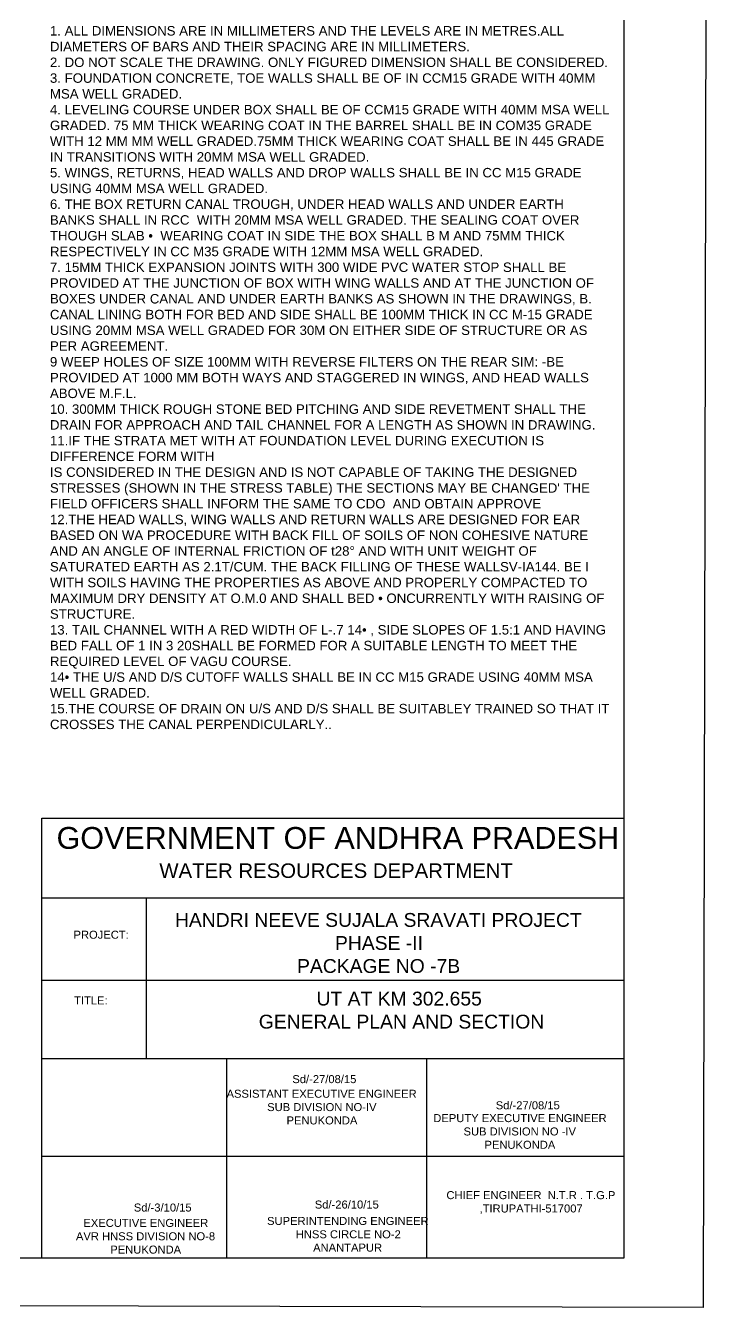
# Model space of a CAD drawing. Header units: millimetres. Extents: x -53233927 to -53208033, y 22136819 to 22151736.
# Drawn here: x -53212717 to -53208033, y 22136833 to 22145644 of the extents above; entities that cross this region are included whole.
import ezdxf

# ---------------------------------------------------------------- set-up
doc = ezdxf.new("R2010")
doc.units = ezdxf.units.MM
doc.header["$MEASUREMENT"] = 0
for name, color, linetype in [('DIMENSION', 7, 'Continuous'), ('REF', 22, 'Continuous'), ('TEXT', 1, 'Continuous')]:
    doc.layers.add(name, color=color, linetype=linetype)
doc.styles.get("Standard").update_dxf_attribs({"font": 'arial.ttf', "height": 55})
picture_1 = doc.add_image_def('image1.jpg', size_in_pixel=(7168, 4116))

msp = doc.modelspace()

# ---------------------------------------------------------------- linework, layer by layer
at = {"layer": 'DIMENSION', "color": 0}
msp.add_lwpolyline([(-53208607, 22137171), (-53233735, 22137171), (-53233735, 22151151.5), (-53208607, 22151151.5)], close=True, dxfattribs=at)
at = {"layer": 'DIMENSION'}
msp.add_lwpolyline([(-53211888.5, 22139648.5), (-53211888.5, 22138544)], dxfattribs=at)
at = {"layer": 'TEXT', "color": 0}
msp.add_lwpolyline([(-53212605.5, 22140196), (-53208607, 22140196), (-53208607, 22137171), (-53212605.5, 22137171)], close=True, dxfattribs=at)
for points in [[(-53212605.5, 22139648.5), (-53208607, 22139648.5)], [(-53212605.5, 22139082), (-53208607, 22139082)], [(-53212605.5, 22138544), (-53208607, 22138544)], [(-53211337, 22138544), (-53211337, 22137171)], [(-53209962.5, 22138544), (-53209962.5, 22137171)], [(-53212605.5, 22137872), (-53208607, 22137872)]]:
    msp.add_lwpolyline(points, dxfattribs=at)

# ---------------------------------------------------------------- texts
at = {"layer": 'DIMENSION'}
for s, p in [('Sd/-27/08/15', (-53210884.5, 22138374.5)), ('Sd/-27/08/15', (-53209486.8, 22138194.6)), ('Sd/-3/10/15', (-53211973.7, 22137491.8)), ('Sd/-26/10/15', (-53210730.4, 22137512.4))]:
    msp.add_text(s, height=55, dxfattribs=at).set_placement(p)
at = {"layer": 'DIMENSION', "color": 0, "insert": (-53212550, 22145640.7), "char_height": 65, "width": 3846.689, "attachment_point": 1}
msp.add_mtext("1. ALL DIMENSIONS ARE IN MILLIMETERS AND THE LEVELS ARE IN METRES.ALL DIAMETERS OF BARS AND THEIR SPACING ARE IN MILLIMETERS. \\P2. DO NOT SCALE THE DRAWING. ONLY FIGURED DIMENSION SHALL BE CONSIDERED. \\P3. FOUNDATION CONCRETE, TOE WALLS SHALL BE OF IN CCM15 GRADE WITH 40MM MSA WELL GRADED. \\P4. LEVELING COURSE UNDER BOX SHALL BE OF CCM15 GRADE WITH 40MM MSA WELL GRADED. 75 MM THICK WEARING COAT IN THE BARREL SHALL BE IN COM35 GRADE WITH 12 MM MM WELL GRADED.75MM THICK WEARING COAT SHALL BE IN 445 GRADE IN TRANSITIONS WITH 20MM MSA WELL GRADED. \\P5. WINGS, RETURNS, HEAD WALLS AND DROP WALLS SHALL BE IN CC M15 GRADE USING 40MM MSA WELL GRADED. \\P6. THE BOX RETURN CANAL TROUGH, UNDER HEAD WALLS AND UNDER EARTH BANKS SHALL IN RCC  WITH 20MM MSA WELL GRADED. THE SEALING COAT OVER THOUGH SLAB •  WEARING COAT IN SIDE THE BOX SHALL B M AND 75MM THICK RESPECTIVELY IN CC M35 GRADE WITH 12MM MSA WELL GRADED. \\P7. 15MM THICK EXPANSION JOINTS WITH 300 WIDE PVC WATER STOP SHALL BE PROVIDED AT THE JUNCTION OF BOX WITH WING WALLS AND AT THE JUNCTION OF BOXES UNDER CANAL AND UNDER EARTH BANKS AS SHOWN IN THE DRAWINGS, B. CANAL LINING BOTH FOR BED AND SIDE SHALL BE 100MM THICK IN CC M-15 GRADE USING 20MM MSA WELL GRADED FOR 30M ON EITHER SIDE OF STRUCTURE OR AS PER AGREEMENT. \\P9 WEEP HOLES OF SIZE 100MM WITH REVERSE FILTERS ON THE REAR SIM: -BE PROVIDED AT 1000 MM BOTH WAYS AND STAGGERED IN WINGS, AND HEAD WALLS ABOVE M.F.L. \\P10. 300MM THICK ROUGH STONE BED PITCHING AND SIDE REVETMENT SHALL THE DRAIN FOR APPROACH AND TAIL CHANNEL FOR A LENGTH AS SHOWN IN DRAWING. \\P11.IF THE STRATA MET WITH AT FOUNDATION LEVEL DURING EXECUTION IS DIFFERENCE FORM WITH \\PIS CONSIDERED IN THE DESIGN AND IS NOT CAPABLE OF TAKING THE DESIGNED STRESSES (SHOWN IN THE STRESS TABLE) THE SECTIONS MAY BE CHANGED' THE FIELD OFFICERS SHALL INFORM THE SAME TO CDO  AND OBTAIN APPROVE \\P12.THE HEAD WALLS, WING WALLS AND RETURN WALLS ARE DESIGNED FOR EAR BASED ON WA PROCEDURE WITH BACK FILL OF SOILS OF NON COHESIVE NATURE AND AN ANGLE OF INTERNAL FRICTION OF t28° AND WITH UNIT WEIGHT OF SATURATED EARTH AS 2.1T/CUM. THE BACK FILLING OF THESE WALLSV-IA144. BE I WITH SOILS HAVING THE PROPERTIES AS ABOVE AND PROPERLY COMPACTED TO MAXIMUM DRY DENSITY AT O.M.0 AND SHALL BED • ONCURRENTLY WITH RAISING OF STRUCTURE. \\P13. TAIL CHANNEL WITH A RED WIDTH OF L-.7 14• , SIDE SLOPES OF 1.5:1 AND HAVING BED FALL OF 1 IN 3 20SHALL BE FORMED FOR A SUITABLE LENGTH TO MEET THE REQUIRED LEVEL OF VAGU COURSE. \\P14• THE U/S AND D/S CUTOFF WALLS SHALL BE IN CC M15 GRADE USING 40MM MSA WELL GRADED. \\P15.THE COURSE OF DRAIN ON U/S AND D/S SHALL BE SUITABLEY TRAINED SO THAT IT CROSSES THE CANAL PERPENDICULARLY.. ", dxfattribs=at)
at = {"layer": 'TEXT', "color": 0}
for s, p in [('PROJECT:', (-53212388.1, 22139367.2)), ('TITLE:', (-53212384.4, 22138915.6))]:
    msp.add_text(s, height=55, dxfattribs=at).set_placement(p)
at = {"layer": 'TEXT', "color": 0, "attachment_point": 1}
for s, insert, char_height, width in [('\\pi43.128;GOVERNMENT OF ANDHRA PRADESH  \\P\\pi749.36;{\\H0.66667x;WATER RESOURCES DEPARTMENT }', (-53212547.5, 22140135), 150, 3923.636), ('\\pi25.078;HANDRI NEEVE SUJALA SRAVATI PROJECT  \\P\\pi1124.6;PHASE -II \\P\\pi864.07;PACKAGE NO -7B', (-53211716.2, 22139543.8), 95, 2831.855), ('\\pi439.2;UT AT KM 302.655\\P\\pi5.4434; GENERAL PLAN AND SECTION ', (-53211157.5, 22139003), 95, 1998.564), ('\\pi0.544;ASSISTANT EXECUTIVE ENGINEER \\P\\pi279.61;SUB DIVISION NO-IV \\P\\pi412.84;PENUKONDA ', (-53211337, 22138329), 55, 1306.569), ('\\pi3.4516;DEPUTY EXECUTIVE ENGINEER \\P\\pi211.24;SUB DIVISION NO -IV  \\P\\pi355.14;PENUKONDA ', (-53209919.5, 22138161.5), 55, 1191.166), ('\\pi20.747;CHIEF ENGINEER  N.T.R . T.G.P \\P\\pi248.25;,TIRUPATHI-517007', (-53209846.6, 22137632), 55, 1195.481), ('\\pi52.674;EXECUTIVE ENGINEER \\P\\pi1.7445;AVR HNSS DIVISION NO-8 \\P\\pi237.78;PENUKONDA ', (-53212373.1, 22137441), 55, 956.46), ('\\pi2.2135;SUPERINTENDING ENGINEER \\P\\pi199.33;HNSS CIRCLE NO-2 \\P\\pi318.54;ANANTAPUR', (-53211060.2, 22137454.6), 55, 1109.98)]:
    msp.add_mtext(s, dxfattribs=dict(at, insert=insert, char_height=char_height, width=width))

# ---------------------------------------------------------------- pictures from other files: only their frames are drawn
at = {"layer": 'REF', "color": 0}
image = msp.add_image(picture_1, insert=(-53233926.9, 22136883.6), size_in_units=(25865, 14852.1), rotation=-0.11194, dxfattribs=dict(at, brightness=40, fade=30))
image.dxf.flags = 7

doc.saveas('drawing.dxf')
